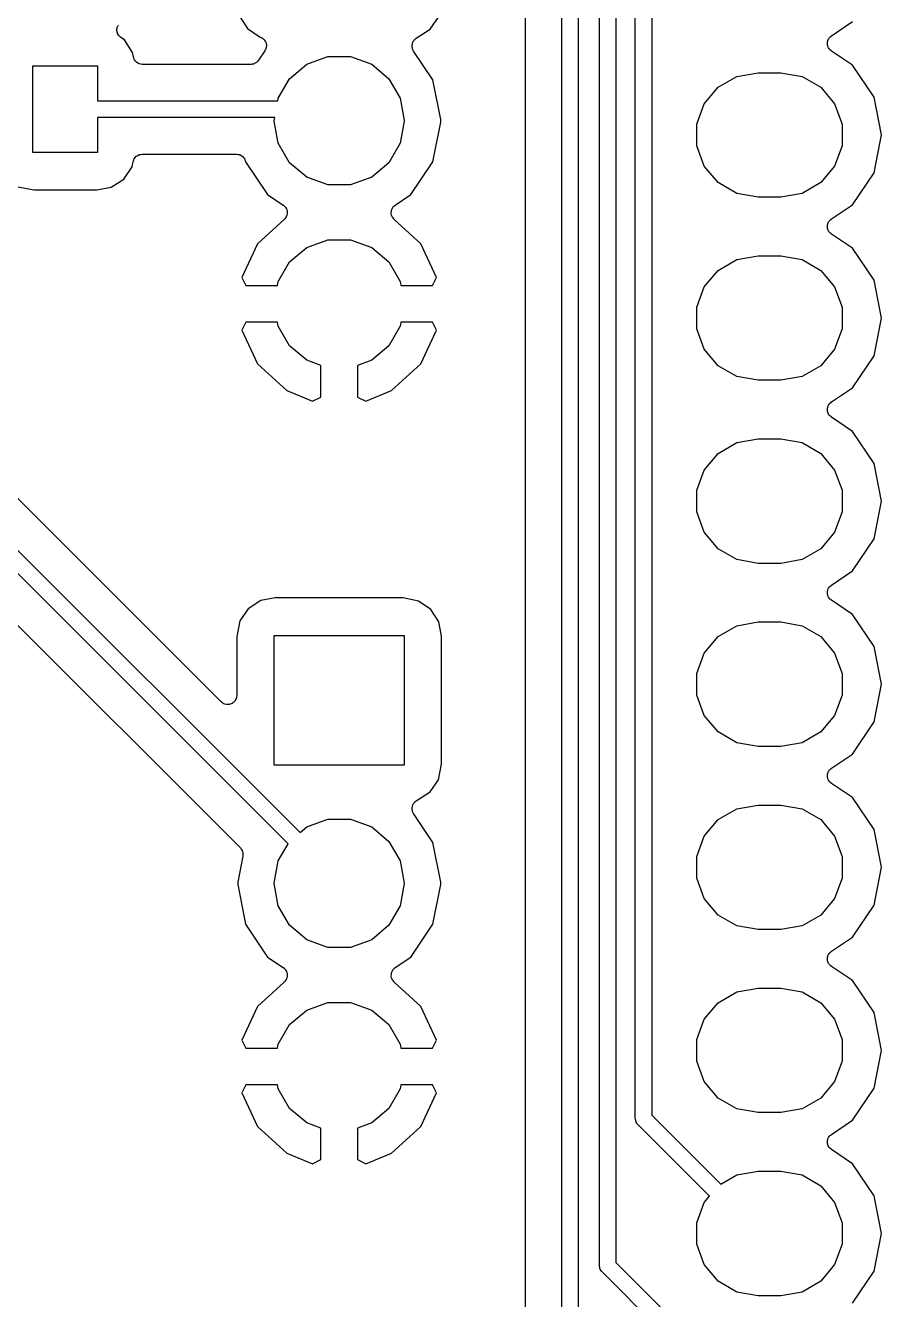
# Model space of a CAD drawing. Extents: x 127.4 to 176.4, y -111.4 to -62.3.
# Drawn here: x 136.75 to 148.62, y -101.37 to -83.7 of the extents above; entities that cross this region are included whole.
import ezdxf

# ---------------------------------------------------------------- set-up
doc = ezdxf.new("R2010")
doc.units = 0
doc.header["$MEASUREMENT"] = 0
doc.layers.add('BLACK', color=7, linetype='CONTINUOUS')

msp = doc.modelspace()

# ---------------------------------------------------------------- linework, layer by layer
at = {"layer": 'Black'}
for p, q in [((145.206, -98.8639), (145.206, -75.2458)), ((145.435, -75.1985), (145.435, -98.8166)), ((144.937, -75.9702), (144.937, -100.858)), ((144.708, -100.906), (144.708, -76.0176)), ((144.413, -76.962), (144.413, -102.875)), ((144.185, -102.922), (144.185, -77.0763)), ((143.677, -77.7113), (143.677, -102.91)), ((139.717, -83.5675), (139.829, -83.7411)), ((142.361, -83.7512), (142.477, -83.5815)), ((138.017, -83.767), (138.018, -83.7591)), ((138.021, -83.7809), (138.017, -83.767)), ((138.018, -83.7512), (138.021, -83.7374)), ((138.018, -83.7591), (138.018, -83.7512)), ((138.021, -83.7374), (138.023, -83.7232)), ((138.023, -83.7232), (138.027, -83.7162)), ((138.027, -83.7162), (138.029, -83.7085)), ((138.029, -83.7085), (138.037, -83.6967)), ((139.829, -83.7411), (140.004, -83.8606)), ((142.168, -83.8752), (142.361, -83.7512)), ((147.925, -83.8414), (148.219, -83.6451)), ((138.022, -83.7951), (138.021, -83.7809)), ((138.025, -83.8023), (138.022, -83.7951)), ((138.027, -83.81), (138.025, -83.8023)), ((138.035, -83.822), (138.027, -83.81)), ((138.041, -83.8349), (138.035, -83.822)), ((138.047, -83.8404), (138.041, -83.8349)), ((138.051, -83.8471), (138.047, -83.8404)), ((138.062, -83.8557), (138.051, -83.8471)), ((138.073, -83.8657), (138.062, -83.8557)), ((138.121, -83.8989), (138.073, -83.8657)), ((138.233, -84.0725), (138.121, -83.8989)), ((140.004, -83.8606), (140.015, -83.8635)), ((140.015, -83.8635), (140.023, -83.8682)), ((140.023, -83.8682), (140.031, -83.8714)), ((140.031, -83.8714), (140.041, -83.8804)), ((140.041, -83.8804), (140.052, -83.888)), ((140.052, -83.888), (140.057, -83.8949)), ((140.057, -83.8949), (140.064, -83.9006)), ((140.064, -83.9006), (140.07, -83.9126)), ((140.07, -83.9126), (140.078, -83.9235)), ((140.078, -83.9235), (140.081, -83.9318)), ((140.081, -83.9318), (140.085, -83.9393)), ((140.085, -83.9393), (140.087, -83.9528)), ((140.087, -83.9528), (140.091, -83.9659)), ((142.114, -83.9564), (142.116, -83.9443)), ((142.116, -83.9443), (142.12, -83.9354)), ((142.12, -83.9354), (142.123, -83.9258)), ((142.123, -83.9258), (142.13, -83.916)), ((142.13, -83.916), (142.136, -83.9051)), ((142.136, -83.9051), (142.143, -83.8983)), ((142.143, -83.8983), (142.149, -83.8902)), ((142.149, -83.8902), (142.159, -83.8835)), ((142.159, -83.8835), (142.168, -83.8752)), ((147.869, -83.9387), (147.872, -83.9252)), ((147.87, -83.947), (147.869, -83.9387)), ((147.869, -83.9553), (147.87, -83.947)), ((147.872, -83.9252), (147.874, -83.9115)), ((147.874, -83.9115), (147.877, -83.904)), ((147.877, -83.904), (147.879, -83.8959)), ((147.879, -83.8959), (147.887, -83.8843)), ((147.887, -83.8843), (147.893, -83.8719)), ((147.893, -83.8719), (147.899, -83.8661)), ((147.899, -83.8661), (147.904, -83.8592)), ((147.904, -83.8592), (147.915, -83.851)), ((147.915, -83.851), (147.925, -83.8414)), ((138.245, -84.1342), (138.233, -84.0725)), ((140.07, -84.0503), (139.982, -84.1813)), ((140.075, -84.0378), (140.07, -84.0503)), ((140.083, -84.0262), (140.075, -84.0378)), ((140.084, -84.0178), (140.083, -84.0262)), ((140.088, -84.0099), (140.084, -84.0178)), ((140.089, -83.9963), (140.088, -84.0099)), ((140.091, -83.9829), (140.089, -83.9963)), ((140.091, -83.9659), (140.09, -83.9745)), ((140.09, -83.9745), (140.091, -83.9829)), ((140.65, -84.2371), (140.944, -84.1302)), ((140.944, -84.1302), (141.256, -84.1302)), ((141.256, -84.1302), (141.55, -84.2371)), ((142.11, -83.9881), (142.112, -83.9781)), ((142.113, -84), (142.11, -83.9881)), ((142.111, -83.9681), (142.114, -83.9564)), ((142.112, -83.9781), (142.111, -83.9681)), ((142.114, -84.0122), (142.113, -84)), ((142.118, -84.0213), (142.114, -84.0122)), ((142.12, -84.0311), (142.118, -84.0213)), ((142.127, -84.0414), (142.12, -84.0311)), ((142.132, -84.0525), (142.127, -84.0414)), ((142.399, -84.4521), (142.132, -84.0525)), ((147.872, -83.9688), (147.869, -83.9553)), ((147.874, -83.9825), (147.872, -83.9688)), ((147.877, -83.99), (147.874, -83.9825)), ((147.879, -83.9981), (147.877, -83.99)), ((147.887, -84.0097), (147.879, -83.9981)), ((147.893, -84.0221), (147.887, -84.0097)), ((147.899, -84.0279), (147.893, -84.0221)), ((147.904, -84.0348), (147.899, -84.0279)), ((147.915, -84.043), (147.904, -84.0348)), ((147.925, -84.0526), (147.915, -84.043)), ((148.219, -84.2489), (147.925, -84.0526)), ((136.85, -85.46), (136.85, -84.26)), ((136.85, -84.26), (137.75, -84.26)), ((137.75, -84.26), (137.75, -84.7457)), ((138.252, -84.1542), (138.245, -84.1342)), ((138.259, -84.1742), (138.252, -84.1542)), ((138.26, -84.1748), (138.259, -84.1742)), ((138.26, -84.1755), (138.26, -84.1748)), ((138.274, -84.1916), (138.26, -84.1755)), ((138.288, -84.208), (138.274, -84.1916)), ((138.288, -84.2084), (138.288, -84.208)), ((138.289, -84.2089), (138.288, -84.2084)), ((138.307, -84.2194), (138.289, -84.2089)), ((138.326, -84.23), (138.307, -84.2194)), ((138.327, -84.2302), (138.326, -84.23)), ((138.327, -84.2305), (138.327, -84.2302)), ((138.348, -84.234), (138.327, -84.2305)), ((138.369, -84.2377), (138.348, -84.234)), ((139.877, -84.2377), (138.369, -84.2377)), ((139.895, -84.2346), (139.877, -84.2377)), ((139.912, -84.2326), (139.895, -84.2346)), ((139.916, -84.2308), (139.912, -84.2326)), ((139.92, -84.23), (139.916, -84.2308)), ((139.936, -84.2211), (139.92, -84.23)), ((139.952, -84.2131), (139.936, -84.2211)), ((139.955, -84.2101), (139.952, -84.2131)), ((139.958, -84.208), (139.955, -84.2101)), ((139.97, -84.1942), (139.958, -84.208)), ((139.982, -84.1813), (139.97, -84.1942)), ((140.411, -84.4381), (140.65, -84.2371)), ((141.55, -84.2371), (141.789, -84.4381)), ((148.516, -84.6931), (148.219, -84.2489)), ((140.254, -84.7087), (140.411, -84.4381)), ((141.789, -84.4381), (141.946, -84.7087)), ((142.508, -85.0024), (142.399, -84.4521)), ((146.355, -84.5554), (146.614, -84.4055)), ((146.614, -84.4055), (146.91, -84.3534)), ((146.91, -84.3534), (147.222, -84.3534)), ((147.222, -84.3534), (147.518, -84.4055)), ((147.518, -84.4055), (147.777, -84.5554)), ((146.162, -84.7852), (146.355, -84.5554)), ((147.777, -84.5554), (147.97, -84.7852)), ((137.75, -84.7457), (140.248, -84.7457)), ((140.248, -84.7457), (140.254, -84.7087)), ((141.946, -84.7087), (142, -85.0166)), ((146.059, -85.067), (146.162, -84.7852)), ((147.97, -84.7852), (148.073, -85.067)), ((148.62, -85.217), (148.516, -84.6931)), ((140.207, -84.9743), (137.75, -84.9743)), ((137.75, -84.9743), (137.75, -85.46)), ((140.2, -85.0166), (140.207, -84.9743)), ((142.508, -85.0376), (142.508, -85.0024)), ((140.2, -85.0234), (140.2, -85.0166)), ((140.254, -85.3313), (140.2, -85.0234)), ((142, -85.0234), (141.946, -85.3313)), ((142, -85.0166), (142, -85.0234)), ((142.399, -85.5879), (142.508, -85.0376)), ((146.059, -85.367), (146.059, -85.067)), ((148.073, -85.067), (148.073, -85.367)), ((140.411, -85.6019), (140.254, -85.3313)), ((141.946, -85.3313), (141.789, -85.6019)), ((146.162, -85.6488), (146.059, -85.367)), ((148.073, -85.367), (147.97, -85.6488)), ((148.516, -85.7409), (148.62, -85.217)), ((137.75, -85.46), (136.85, -85.46)), ((138.25, -85.565), (138.257, -85.5458)), ((138.257, -85.5458), (138.258, -85.5446)), ((138.258, -85.5446), (138.259, -85.543)), ((138.259, -85.543), (138.272, -85.5277)), ((138.272, -85.5277), (138.286, -85.512)), ((138.286, -85.512), (138.287, -85.5112)), ((138.287, -85.5112), (138.288, -85.51)), ((138.288, -85.51), (138.306, -85.5002)), ((138.306, -85.5002), (138.324, -85.49)), ((138.324, -85.49), (138.325, -85.4897)), ((138.325, -85.4897), (138.327, -85.4889)), ((138.327, -85.4889), (138.347, -85.4859)), ((138.347, -85.4859), (138.367, -85.4823)), ((138.367, -85.4823), (139.676, -85.4823)), ((139.676, -85.4823), (139.697, -85.4859)), ((139.697, -85.4859), (139.717, -85.489)), ((139.717, -85.489), (139.718, -85.4897)), ((139.718, -85.4897), (139.72, -85.49)), ((139.72, -85.49), (139.738, -85.5003)), ((139.738, -85.5003), (139.756, -85.5103)), ((139.756, -85.5103), (139.757, -85.5113)), ((139.757, -85.5113), (139.758, -85.512)), ((139.758, -85.512), (139.771, -85.5278)), ((139.771, -85.5278), (139.785, -85.5434)), ((139.785, -85.5434), (139.785, -85.5447)), ((139.785, -85.5447), (139.786, -85.5458)), ((139.786, -85.5458), (139.793, -85.5652)), ((138.111, -85.8312), (138.227, -85.6615)), ((138.227, -85.6615), (138.243, -85.5841)), ((138.243, -85.5841), (138.25, -85.565)), ((139.793, -85.5652), (139.801, -85.5845)), ((139.801, -85.5845), (139.801, -85.5879)), ((139.801, -85.5879), (140.106, -86.0439)), ((140.65, -85.8029), (140.411, -85.6019)), ((141.789, -85.6019), (141.55, -85.8029)), ((142.094, -86.0439), (142.399, -85.5879)), ((146.355, -85.8786), (146.162, -85.6488)), ((147.97, -85.6488), (147.777, -85.8786)), ((137.937, -85.9429), (138.111, -85.8312)), ((140.944, -85.9098), (140.65, -85.8029)), ((141.55, -85.8029), (141.256, -85.9098)), ((146.614, -86.0285), (146.355, -85.8786)), ((147.777, -85.8786), (147.518, -86.0285)), ((148.219, -86.1851), (148.516, -85.7409)), ((136.649, -85.9371), (136.863, -85.9804)), ((136.863, -85.9804), (137.738, -85.9804)), ((137.738, -85.9804), (137.937, -85.9429)), ((140.106, -86.0439), (140.323, -86.1889)), ((141.256, -85.9098), (140.944, -85.9098)), ((141.877, -86.1889), (142.094, -86.0439)), ((146.91, -86.0806), (146.614, -86.0285)), ((147.518, -86.0285), (147.222, -86.0806)), ((140.323, -86.1889), (140.326, -86.1918)), ((140.326, -86.1918), (140.33, -86.1937)), ((140.33, -86.1937), (140.342, -86.207)), ((140.342, -86.207), (140.355, -86.2194)), ((140.355, -86.2194), (140.357, -86.2232)), ((140.357, -86.2232), (140.36, -86.2263)), ((140.36, -86.2263), (140.367, -86.2428)), ((140.367, -86.2428), (140.375, -86.259)), ((141.825, -86.259), (141.833, -86.2428)), ((141.833, -86.2428), (141.84, -86.2263)), ((141.84, -86.2263), (141.843, -86.2232)), ((141.843, -86.2232), (141.845, -86.2194)), ((141.845, -86.2194), (141.858, -86.207)), ((141.858, -86.207), (141.87, -86.1937)), ((141.87, -86.1937), (141.874, -86.1918)), ((141.874, -86.1918), (141.877, -86.1889)), ((147.222, -86.0806), (146.91, -86.0806)), ((147.925, -86.3814), (148.219, -86.1851)), ((140.338, -86.3881), (139.966, -86.729)), ((140.341, -86.3848), (140.338, -86.3881)), ((140.344, -86.3823), (140.341, -86.3848)), ((140.354, -86.3674), (140.344, -86.3823)), ((140.365, -86.3531), (140.354, -86.3674)), ((140.366, -86.3491), (140.365, -86.3531)), ((140.369, -86.3456), (140.366, -86.3491)), ((140.373, -86.3282), (140.369, -86.3456)), ((140.378, -86.3111), (140.373, -86.3282)), ((140.375, -86.259), (140.375, -86.2631)), ((140.375, -86.2631), (140.377, -86.267)), ((140.377, -86.267), (140.377, -86.2849)), ((140.377, -86.2849), (140.379, -86.3028)), ((140.379, -86.3028), (140.378, -86.3069)), ((140.378, -86.3069), (140.378, -86.3111)), ((141.821, -86.3028), (141.823, -86.2849)), ((141.822, -86.3069), (141.821, -86.3028)), ((141.822, -86.3111), (141.822, -86.3069)), ((141.827, -86.3282), (141.822, -86.3111)), ((141.823, -86.267), (141.825, -86.2631)), ((141.823, -86.2849), (141.823, -86.267)), ((141.825, -86.2631), (141.825, -86.259)), ((141.831, -86.3456), (141.827, -86.3282)), ((141.834, -86.3491), (141.831, -86.3456)), ((141.835, -86.3531), (141.834, -86.3491)), ((141.846, -86.3674), (141.835, -86.3531)), ((141.856, -86.3823), (141.846, -86.3674)), ((141.859, -86.3848), (141.856, -86.3823)), ((141.862, -86.3881), (141.859, -86.3848)), ((142.234, -86.729), (141.862, -86.3881)), ((147.879, -86.4359), (147.887, -86.4243)), ((147.887, -86.4243), (147.893, -86.4119)), ((147.893, -86.4119), (147.899, -86.4061)), ((147.899, -86.4061), (147.904, -86.3992)), ((147.904, -86.3992), (147.915, -86.391)), ((147.915, -86.391), (147.925, -86.3814)), ((147.869, -86.4787), (147.872, -86.4652)), ((147.87, -86.487), (147.869, -86.4787)), ((147.869, -86.4953), (147.87, -86.487)), ((147.872, -86.5088), (147.869, -86.4953)), ((147.872, -86.4652), (147.874, -86.4515)), ((147.874, -86.5225), (147.872, -86.5088)), ((147.874, -86.4515), (147.877, -86.444)), ((147.877, -86.53), (147.874, -86.5225)), ((147.877, -86.444), (147.879, -86.4359)), ((147.879, -86.5381), (147.877, -86.53)), ((147.887, -86.5497), (147.879, -86.5381)), ((147.893, -86.5621), (147.887, -86.5497)), ((147.899, -86.5679), (147.893, -86.5621)), ((147.904, -86.5748), (147.899, -86.5679)), ((147.915, -86.583), (147.904, -86.5748)), ((147.925, -86.5926), (147.915, -86.583)), ((148.219, -86.7889), (147.925, -86.5926)), ((139.966, -86.729), (139.75, -87.193)), ((140.411, -86.9781), (140.65, -86.7771)), ((140.65, -86.7771), (140.944, -86.6702)), ((140.944, -86.6702), (141.256, -86.6702)), ((141.256, -86.6702), (141.55, -86.7771)), ((141.55, -86.7771), (141.789, -86.9781)), ((142.45, -87.193), (142.234, -86.729)), ((146.355, -87.0954), (146.614, -86.9455)), ((146.614, -86.9455), (146.91, -86.8934)), ((146.91, -86.8934), (147.222, -86.8934)), ((147.222, -86.8934), (147.518, -86.9455)), ((147.518, -86.9455), (147.777, -87.0954)), ((148.516, -87.2331), (148.219, -86.7889)), ((140.254, -87.2487), (140.411, -86.9781)), ((141.789, -86.9781), (141.946, -87.2487)), ((146.162, -87.3252), (146.355, -87.0954)), ((147.777, -87.0954), (147.97, -87.3252)), ((139.75, -87.193), (139.807, -87.306)), ((139.807, -87.306), (140.244, -87.306)), ((140.244, -87.306), (140.254, -87.2487)), ((141.946, -87.2487), (141.956, -87.306)), ((141.956, -87.306), (142.393, -87.306)), ((142.393, -87.306), (142.45, -87.193)), ((148.62, -87.757), (148.516, -87.2331)), ((146.059, -87.607), (146.162, -87.3252)), ((147.97, -87.3252), (148.073, -87.607)), ((146.059, -87.907), (146.059, -87.607)), ((148.073, -87.607), (148.073, -87.907)), ((139.807, -87.814), (139.75, -87.927)), ((140.244, -87.814), (139.807, -87.814)), ((140.254, -87.8713), (140.244, -87.814)), ((141.956, -87.814), (141.946, -87.8713)), ((142.393, -87.814), (141.956, -87.814)), ((142.45, -87.927), (142.393, -87.814)), ((148.516, -88.2809), (148.62, -87.757)), ((139.75, -87.927), (139.966, -88.391)), ((140.411, -88.1419), (140.254, -87.8713)), ((141.946, -87.8713), (141.789, -88.1419)), ((142.234, -88.391), (142.45, -87.927)), ((146.162, -88.1888), (146.059, -87.907)), ((148.073, -87.907), (147.97, -88.1888)), ((139.463, -93.0827), (134.559, -88.1794)), ((140.65, -88.3429), (140.411, -88.1419)), ((141.789, -88.1419), (141.55, -88.3429)), ((146.355, -88.4186), (146.162, -88.1888)), ((147.97, -88.1888), (147.777, -88.4186)), ((134.014, -88.3527), (140.557, -94.8953)), ((140.846, -88.4142), (140.65, -88.3429)), ((141.55, -88.3429), (141.354, -88.4142)), ((148.219, -88.7251), (148.516, -88.2809)), ((140.391, -95.0524), (133.819, -88.4808)), ((139.966, -88.391), (140.373, -88.7635)), ((140.846, -88.8524), (140.846, -88.4142)), ((141.354, -88.4142), (141.354, -88.8524)), ((141.827, -88.7635), (142.234, -88.391)), ((146.614, -88.5685), (146.355, -88.4186)), ((147.777, -88.4186), (147.518, -88.5685)), ((146.91, -88.6206), (146.614, -88.5685)), ((147.222, -88.6206), (146.91, -88.6206)), ((147.518, -88.5685), (147.222, -88.6206)), ((147.925, -88.9214), (148.219, -88.7251)), ((133.469, -88.8489), (139.729, -95.1087)), ((140.373, -88.7635), (140.73, -88.9113)), ((140.73, -88.9113), (140.846, -88.8524)), ((141.354, -88.8524), (141.47, -88.9113)), ((141.47, -88.9113), (141.827, -88.7635)), ((147.869, -89.0187), (147.872, -89.0052)), ((147.87, -89.027), (147.869, -89.0187)), ((147.869, -89.0353), (147.87, -89.027)), ((147.872, -89.0488), (147.869, -89.0353)), ((147.872, -89.0052), (147.874, -88.9915)), ((147.874, -89.0625), (147.872, -89.0488)), ((147.874, -88.9915), (147.877, -88.984)), ((147.877, -89.07), (147.874, -89.0625)), ((147.877, -88.984), (147.879, -88.9759)), ((147.879, -89.0781), (147.877, -89.07)), ((147.879, -88.9759), (147.887, -88.9643)), ((147.887, -89.0897), (147.879, -89.0781)), ((147.887, -88.9643), (147.893, -88.9519)), ((147.893, -88.9519), (147.899, -88.9461)), ((147.899, -88.9461), (147.904, -88.9392)), ((147.904, -88.9392), (147.915, -88.931)), ((147.915, -88.931), (147.925, -88.9214)), ((147.893, -89.1021), (147.887, -89.0897)), ((147.899, -89.1079), (147.893, -89.1021)), ((147.904, -89.1148), (147.899, -89.1079)), ((147.915, -89.123), (147.904, -89.1148)), ((147.925, -89.1326), (147.915, -89.123)), ((148.219, -89.3289), (147.925, -89.1326)), ((146.614, -89.4855), (146.91, -89.4334)), ((146.91, -89.4334), (147.222, -89.4334)), ((147.222, -89.4334), (147.518, -89.4855)), ((148.516, -89.7731), (148.219, -89.3289)), ((146.355, -89.6354), (146.614, -89.4855)), ((147.518, -89.4855), (147.777, -89.6354)), ((146.162, -89.8652), (146.355, -89.6354)), ((147.777, -89.6354), (147.97, -89.8652)), ((148.62, -90.297), (148.516, -89.7731)), ((146.059, -90.147), (146.162, -89.8652)), ((147.97, -89.8652), (148.073, -90.147)), ((146.059, -90.447), (146.059, -90.147)), ((148.073, -90.147), (148.073, -90.447)), ((148.516, -90.8209), (148.62, -90.297)), ((146.162, -90.7288), (146.059, -90.447)), ((148.073, -90.447), (147.97, -90.7288)), ((146.355, -90.9586), (146.162, -90.7288)), ((147.97, -90.7288), (147.777, -90.9586)), ((148.219, -91.2651), (148.516, -90.8209)), ((146.614, -91.1085), (146.355, -90.9586)), ((147.777, -90.9586), (147.518, -91.1085)), ((146.91, -91.1606), (146.614, -91.1085)), ((147.222, -91.1606), (146.91, -91.1606)), ((147.518, -91.1085), (147.222, -91.1606)), ((147.925, -91.4614), (148.219, -91.2651)), ((147.869, -91.5587), (147.872, -91.5452)), ((147.872, -91.5452), (147.874, -91.5315)), ((147.874, -91.5315), (147.877, -91.524)), ((147.877, -91.524), (147.879, -91.5159)), ((147.879, -91.5159), (147.887, -91.5043)), ((147.887, -91.5043), (147.893, -91.4919)), ((147.893, -91.4919), (147.899, -91.4861)), ((147.899, -91.4861), (147.904, -91.4792)), ((147.904, -91.4792), (147.915, -91.471)), ((147.915, -91.471), (147.925, -91.4614)), ((140.013, -91.6771), (139.839, -91.7888)), ((140.212, -91.6396), (140.013, -91.6771)), ((141.987, -91.6396), (140.212, -91.6396)), ((142.201, -91.6829), (141.987, -91.6396)), ((142.371, -91.7989), (142.201, -91.6829)), ((147.87, -91.567), (147.869, -91.5587)), ((147.869, -91.5753), (147.87, -91.567)), ((147.872, -91.5888), (147.869, -91.5753)), ((147.874, -91.6025), (147.872, -91.5888)), ((147.877, -91.61), (147.874, -91.6025)), ((147.879, -91.6181), (147.877, -91.61)), ((147.887, -91.6297), (147.879, -91.6181)), ((147.893, -91.6421), (147.887, -91.6297)), ((147.899, -91.6479), (147.893, -91.6421)), ((147.904, -91.6548), (147.899, -91.6479)), ((147.915, -91.663), (147.904, -91.6548)), ((147.925, -91.6726), (147.915, -91.663)), ((148.219, -91.8689), (147.925, -91.6726)), ((139.839, -91.7888), (139.723, -91.9585)), ((142.483, -91.9725), (142.371, -91.7989)), ((148.516, -92.3131), (148.219, -91.8689)), ((139.723, -91.9585), (139.68, -92.1727)), ((142.52, -92.1718), (142.483, -91.9725)), ((146.355, -92.1754), (146.614, -92.0255)), ((146.614, -92.0255), (146.91, -91.9734)), ((146.91, -91.9734), (147.222, -91.9734)), ((147.222, -91.9734), (147.518, -92.0255)), ((147.518, -92.0255), (147.777, -92.1754)), ((139.68, -92.1727), (139.68, -92.9929)), ((140.2, -93.96), (140.2, -92.16)), ((140.2, -92.16), (142, -92.16)), ((142, -92.16), (142, -93.96)), ((142.52, -93.9473), (142.52, -92.1718)), ((146.162, -92.4052), (146.355, -92.1754)), ((147.777, -92.1754), (147.97, -92.4052)), ((146.059, -92.687), (146.162, -92.4052)), ((147.97, -92.4052), (148.073, -92.687)), ((148.62, -92.837), (148.516, -92.3131)), ((146.059, -92.987), (146.059, -92.687)), ((148.073, -92.687), (148.073, -92.987)), ((148.516, -93.3609), (148.62, -92.837)), ((139.476, -93.0922), (139.463, -93.0827)), ((139.489, -93.1029), (139.476, -93.0922)), ((139.494, -93.1048), (139.489, -93.1029)), ((139.499, -93.108), (139.494, -93.1048)), ((139.515, -93.1123), (139.499, -93.108)), ((139.531, -93.118), (139.515, -93.1123)), ((139.536, -93.118), (139.531, -93.118)), ((139.541, -93.1194), (139.536, -93.118)), ((139.558, -93.118), (139.541, -93.1194)), ((139.575, -93.118), (139.558, -93.118)), ((139.58, -93.1161), (139.575, -93.118)), ((139.585, -93.1156), (139.58, -93.1161)), ((139.6, -93.1085), (139.585, -93.1156)), ((139.616, -93.1029), (139.6, -93.1085)), ((139.62, -93.0993), (139.616, -93.1029)), ((139.625, -93.0969), (139.62, -93.0993)), ((139.637, -93.0852), (139.625, -93.0969)), ((139.65, -93.0745), (139.637, -93.0852)), ((139.653, -93.0697), (139.65, -93.0745)), ((139.657, -93.0657), (139.653, -93.0697)), ((139.664, -93.0507), (139.657, -93.0657)), ((139.672, -93.0363), (139.664, -93.0507)), ((139.673, -93.0308), (139.672, -93.0363)), ((139.675, -93.0258), (139.673, -93.0308)), ((139.677, -93.0092), (139.675, -93.0258)), ((139.68, -92.9929), (139.677, -93.0092)), ((146.162, -93.2688), (146.059, -92.987)), ((148.073, -92.987), (147.97, -93.2688)), ((146.355, -93.4986), (146.162, -93.2688)), ((147.97, -93.2688), (147.777, -93.4986)), ((146.614, -93.6485), (146.355, -93.4986)), ((147.777, -93.4986), (147.518, -93.6485)), ((148.219, -93.8051), (148.516, -93.3609)), ((146.91, -93.7006), (146.614, -93.6485)), ((147.518, -93.6485), (147.222, -93.7006)), ((147.222, -93.7006), (146.91, -93.7006)), ((147.925, -94.0014), (148.219, -93.8051)), ((142, -93.96), (140.2, -93.96)), ((142.477, -94.1615), (142.52, -93.9473)), ((147.893, -94.0319), (147.899, -94.0261)), ((147.899, -94.0261), (147.904, -94.0192)), ((147.904, -94.0192), (147.915, -94.011)), ((147.915, -94.011), (147.925, -94.0014)), ((142.361, -94.3312), (142.477, -94.1615)), ((147.869, -94.0987), (147.872, -94.0852)), ((147.87, -94.107), (147.869, -94.0987)), ((147.869, -94.1153), (147.87, -94.107)), ((147.872, -94.1288), (147.869, -94.1153)), ((147.872, -94.0852), (147.874, -94.0715)), ((147.874, -94.1425), (147.872, -94.1288)), ((147.874, -94.0715), (147.877, -94.064)), ((147.877, -94.15), (147.874, -94.1425)), ((147.877, -94.064), (147.879, -94.0559)), ((147.879, -94.1581), (147.877, -94.15)), ((147.879, -94.0559), (147.887, -94.0443)), ((147.887, -94.1697), (147.879, -94.1581)), ((147.887, -94.0443), (147.893, -94.0319)), ((147.893, -94.1821), (147.887, -94.1697)), ((147.899, -94.1879), (147.893, -94.1821)), ((147.904, -94.1948), (147.899, -94.1879)), ((147.915, -94.203), (147.904, -94.1948)), ((147.925, -94.2126), (147.915, -94.203)), ((142.168, -94.4552), (142.361, -94.3312)), ((148.219, -94.4089), (147.925, -94.2126)), ((142.11, -94.5681), (142.112, -94.5581)), ((142.111, -94.5481), (142.114, -94.5364)), ((142.112, -94.5581), (142.111, -94.5481)), ((142.114, -94.5364), (142.116, -94.5243)), ((142.116, -94.5243), (142.12, -94.5154)), ((142.12, -94.5154), (142.123, -94.5058)), ((142.123, -94.5058), (142.13, -94.496)), ((142.13, -94.496), (142.136, -94.4851)), ((142.136, -94.4851), (142.143, -94.4783)), ((142.143, -94.4783), (142.149, -94.4702)), ((142.149, -94.4702), (142.159, -94.4635)), ((142.159, -94.4635), (142.168, -94.4552)), ((146.614, -94.5655), (146.91, -94.5134)), ((146.91, -94.5134), (147.222, -94.5134)), ((147.222, -94.5134), (147.518, -94.5655)), ((148.516, -94.8531), (148.219, -94.4089)), ((140.65, -94.8171), (140.944, -94.7102)), ((140.944, -94.7102), (141.256, -94.7102)), ((141.256, -94.7102), (141.55, -94.8171)), ((142.113, -94.58), (142.11, -94.5681)), ((142.114, -94.5922), (142.113, -94.58)), ((142.118, -94.6013), (142.114, -94.5922)), ((142.12, -94.6111), (142.118, -94.6013)), ((142.127, -94.6214), (142.12, -94.6111)), ((142.132, -94.6325), (142.127, -94.6214)), ((142.399, -95.0321), (142.132, -94.6325)), ((146.162, -94.9452), (146.355, -94.7154)), ((146.355, -94.7154), (146.614, -94.5655)), ((147.518, -94.5655), (147.777, -94.7154)), ((147.777, -94.7154), (147.97, -94.9452)), ((140.557, -94.8953), (140.65, -94.8171)), ((141.55, -94.8171), (141.789, -95.0181)), ((148.62, -95.377), (148.516, -94.8531)), ((140.254, -95.2887), (140.391, -95.0524)), ((141.789, -95.0181), (141.946, -95.2887)), ((142.508, -95.5824), (142.399, -95.0321)), ((146.059, -95.227), (146.162, -94.9452)), ((147.97, -94.9452), (148.073, -95.227)), ((139.763, -95.2233), (139.692, -95.5824)), ((139.729, -95.1087), (139.739, -95.1234)), ((139.739, -95.1234), (139.75, -95.1375)), ((139.75, -95.1375), (139.752, -95.1414)), ((139.752, -95.1414), (139.754, -95.1449)), ((139.754, -95.1449), (139.759, -95.1622)), ((139.759, -95.1622), (139.764, -95.1792)), ((139.764, -95.2054), (139.763, -95.2233)), ((139.764, -95.1792), (139.764, -95.1834)), ((139.764, -95.1834), (139.765, -95.1875)), ((139.765, -95.1875), (139.764, -95.2054)), ((146.059, -95.527), (146.059, -95.227)), ((148.073, -95.227), (148.073, -95.527)), ((140.2, -95.5966), (140.254, -95.2887)), ((141.946, -95.2887), (142, -95.5966)), ((148.516, -95.9009), (148.62, -95.377)), ((139.692, -95.5824), (139.692, -95.6176)), ((139.692, -95.6176), (139.801, -96.1679)), ((140.2, -95.6034), (140.2, -95.5966)), ((140.254, -95.9113), (140.2, -95.6034)), ((142, -95.6034), (141.946, -95.9113)), ((142, -95.5966), (142, -95.6034)), ((142.399, -96.1679), (142.508, -95.6176)), ((142.508, -95.6176), (142.508, -95.5824)), ((146.162, -95.8088), (146.059, -95.527)), ((148.073, -95.527), (147.97, -95.8088)), ((140.411, -96.1819), (140.254, -95.9113)), ((141.946, -95.9113), (141.789, -96.1819)), ((146.355, -96.0386), (146.162, -95.8088)), ((147.97, -95.8088), (147.777, -96.0386)), ((148.219, -96.3451), (148.516, -95.9009)), ((146.614, -96.1885), (146.355, -96.0386)), ((147.777, -96.0386), (147.518, -96.1885)), ((139.801, -96.1679), (140.106, -96.6239)), ((140.65, -96.3829), (140.411, -96.1819)), ((141.789, -96.1819), (141.55, -96.3829)), ((142.094, -96.6239), (142.399, -96.1679)), ((146.91, -96.2406), (146.614, -96.1885)), ((147.222, -96.2406), (146.91, -96.2406)), ((147.518, -96.1885), (147.222, -96.2406)), ((140.944, -96.4898), (140.65, -96.3829)), ((141.256, -96.4898), (140.944, -96.4898)), ((141.55, -96.3829), (141.256, -96.4898)), ((147.925, -96.5414), (148.219, -96.3451)), ((140.106, -96.6239), (140.323, -96.7689)), ((141.877, -96.7689), (142.094, -96.6239)), ((147.869, -96.6387), (147.872, -96.6252)), ((147.87, -96.647), (147.869, -96.6387)), ((147.869, -96.6553), (147.87, -96.647)), ((147.872, -96.6688), (147.869, -96.6553)), ((147.872, -96.6252), (147.874, -96.6115)), ((147.874, -96.6825), (147.872, -96.6688)), ((147.874, -96.6115), (147.877, -96.604)), ((147.877, -96.604), (147.879, -96.5959)), ((147.879, -96.5959), (147.887, -96.5843)), ((147.887, -96.5843), (147.893, -96.5719)), ((147.893, -96.5719), (147.899, -96.5661)), ((147.899, -96.5661), (147.904, -96.5592)), ((147.904, -96.5592), (147.915, -96.551)), ((147.915, -96.551), (147.925, -96.5414)), ((140.323, -96.7689), (140.326, -96.7718)), ((140.326, -96.7718), (140.33, -96.7737)), ((140.33, -96.7737), (140.342, -96.787)), ((140.342, -96.787), (140.355, -96.7994)), ((140.355, -96.7994), (140.357, -96.8032)), ((140.357, -96.8032), (140.36, -96.8063)), ((140.36, -96.8063), (140.367, -96.8228)), ((140.367, -96.8228), (140.375, -96.839)), ((140.375, -96.839), (140.375, -96.8431)), ((140.375, -96.8431), (140.377, -96.847)), ((140.377, -96.847), (140.377, -96.8649)), ((141.823, -96.847), (141.825, -96.8431)), ((141.823, -96.8649), (141.823, -96.847)), ((141.825, -96.839), (141.833, -96.8228)), ((141.825, -96.8431), (141.825, -96.839)), ((141.833, -96.8228), (141.84, -96.8063)), ((141.84, -96.8063), (141.843, -96.8032)), ((141.843, -96.8032), (141.845, -96.7994)), ((141.845, -96.7994), (141.858, -96.787)), ((141.858, -96.787), (141.87, -96.7737)), ((141.87, -96.7737), (141.874, -96.7718)), ((141.874, -96.7718), (141.877, -96.7689)), ((147.877, -96.69), (147.874, -96.6825)), ((147.879, -96.6981), (147.877, -96.69)), ((147.887, -96.7097), (147.879, -96.6981)), ((147.893, -96.7221), (147.887, -96.7097)), ((147.899, -96.7279), (147.893, -96.7221)), ((147.904, -96.7348), (147.899, -96.7279)), ((147.915, -96.743), (147.904, -96.7348)), ((147.925, -96.7526), (147.915, -96.743)), ((148.219, -96.9489), (147.925, -96.7526)), ((140.338, -96.9681), (139.966, -97.309)), ((140.341, -96.9648), (140.338, -96.9681)), ((140.344, -96.9623), (140.341, -96.9648)), ((140.354, -96.9474), (140.344, -96.9623)), ((140.365, -96.9331), (140.354, -96.9474)), ((140.366, -96.9291), (140.365, -96.9331)), ((140.369, -96.9256), (140.366, -96.9291)), ((140.373, -96.9082), (140.369, -96.9256)), ((140.378, -96.8911), (140.373, -96.9082)), ((140.377, -96.8649), (140.379, -96.8828)), ((140.379, -96.8828), (140.378, -96.8869)), ((140.378, -96.8869), (140.378, -96.8911)), ((141.821, -96.8828), (141.823, -96.8649)), ((141.822, -96.8869), (141.821, -96.8828)), ((141.822, -96.8911), (141.822, -96.8869)), ((141.827, -96.9082), (141.822, -96.8911)), ((141.831, -96.9256), (141.827, -96.9082)), ((141.834, -96.9291), (141.831, -96.9256)), ((141.835, -96.9331), (141.834, -96.9291)), ((141.846, -96.9474), (141.835, -96.9331)), ((141.856, -96.9623), (141.846, -96.9474)), ((141.859, -96.9648), (141.856, -96.9623)), ((141.862, -96.9681), (141.859, -96.9648)), ((142.234, -97.309), (141.862, -96.9681)), ((148.516, -97.3931), (148.219, -96.9489)), ((146.355, -97.2554), (146.614, -97.1055)), ((146.614, -97.1055), (146.91, -97.0534)), ((146.91, -97.0534), (147.222, -97.0534)), ((147.222, -97.0534), (147.518, -97.1055)), ((147.518, -97.1055), (147.777, -97.2554)), ((139.966, -97.309), (139.75, -97.773)), ((140.411, -97.5581), (140.65, -97.3571)), ((140.65, -97.3571), (140.944, -97.2502)), ((140.944, -97.2502), (141.256, -97.2502)), ((141.256, -97.2502), (141.55, -97.3571)), ((141.55, -97.3571), (141.789, -97.5581)), ((142.45, -97.773), (142.234, -97.309)), ((146.162, -97.4852), (146.355, -97.2554)), ((147.777, -97.2554), (147.97, -97.4852)), ((140.254, -97.8287), (140.411, -97.5581)), ((141.789, -97.5581), (141.946, -97.8287)), ((146.059, -97.767), (146.162, -97.4852)), ((147.97, -97.4852), (148.073, -97.767)), ((148.62, -97.917), (148.516, -97.3931)), ((139.75, -97.773), (139.807, -97.886)), ((139.807, -97.886), (140.244, -97.886)), ((140.244, -97.886), (140.254, -97.8287)), ((141.946, -97.8287), (141.956, -97.886)), ((141.956, -97.886), (142.393, -97.886)), ((142.393, -97.886), (142.45, -97.773)), ((146.059, -98.067), (146.059, -97.767)), ((148.073, -97.767), (148.073, -98.067)), ((148.516, -98.4409), (148.62, -97.917)), ((146.162, -98.3488), (146.059, -98.067)), ((148.073, -98.067), (147.97, -98.3488)), ((139.807, -98.394), (139.75, -98.507)), ((140.244, -98.394), (139.807, -98.394)), ((140.254, -98.4513), (140.244, -98.394)), ((141.956, -98.394), (141.946, -98.4513)), ((142.393, -98.394), (141.956, -98.394)), ((142.45, -98.507), (142.393, -98.394)), ((146.355, -98.5786), (146.162, -98.3488)), ((147.97, -98.3488), (147.777, -98.5786)), ((148.219, -98.8851), (148.516, -98.4409)), ((139.75, -98.507), (139.966, -98.971)), ((140.411, -98.7219), (140.254, -98.4513)), ((141.946, -98.4513), (141.789, -98.7219)), ((142.234, -98.971), (142.45, -98.507)), ((146.614, -98.7285), (146.355, -98.5786)), ((147.777, -98.5786), (147.518, -98.7285)), ((140.65, -98.9229), (140.411, -98.7219)), ((141.789, -98.7219), (141.55, -98.9229)), ((146.91, -98.7806), (146.614, -98.7285)), ((147.222, -98.7806), (146.91, -98.7806)), ((147.518, -98.7285), (147.222, -98.7806)), ((139.966, -98.971), (140.373, -99.3435)), ((140.846, -98.9942), (140.65, -98.9229)), ((141.55, -98.9229), (141.354, -98.9942)), ((141.827, -99.3435), (142.234, -98.971)), ((145.207, -98.8689), (145.206, -98.8639)), ((145.207, -98.8739), (145.207, -98.8689)), ((145.211, -98.8883), (145.207, -98.8739)), ((145.213, -98.903), (145.211, -98.8883)), ((145.216, -98.9074), (145.213, -98.903)), ((145.217, -98.9122), (145.216, -98.9074)), ((145.225, -98.9244), (145.217, -98.9122)), ((145.233, -98.9374), (145.225, -98.9244)), ((145.237, -98.9406), (145.233, -98.9374)), ((145.24, -98.9447), (145.237, -98.9406)), ((146.234, -99.9391), (145.24, -98.9447)), ((145.435, -98.8166), (146.392, -99.7738)), ((147.925, -99.0814), (148.219, -98.8851)), ((140.846, -99.4324), (140.846, -98.9942)), ((141.354, -98.9942), (141.354, -99.4324)), ((147.872, -99.1652), (147.874, -99.1515)), ((147.874, -99.1515), (147.877, -99.144)), ((147.877, -99.144), (147.879, -99.1359)), ((147.879, -99.1359), (147.887, -99.1243)), ((147.887, -99.1243), (147.893, -99.1119)), ((147.893, -99.1119), (147.899, -99.1061)), ((147.899, -99.1061), (147.904, -99.0992)), ((147.904, -99.0992), (147.915, -99.091)), ((147.915, -99.091), (147.925, -99.0814)), ((147.869, -99.1787), (147.872, -99.1652)), ((147.87, -99.187), (147.869, -99.1787)), ((147.869, -99.1953), (147.87, -99.187)), ((147.872, -99.2088), (147.869, -99.1953)), ((147.874, -99.2225), (147.872, -99.2088)), ((147.877, -99.23), (147.874, -99.2225)), ((147.879, -99.2381), (147.877, -99.23)), ((147.887, -99.2497), (147.879, -99.2381)), ((147.893, -99.2621), (147.887, -99.2497)), ((147.899, -99.2679), (147.893, -99.2621)), ((147.904, -99.2748), (147.899, -99.2679)), ((147.915, -99.283), (147.904, -99.2748)), ((147.925, -99.2926), (147.915, -99.283)), ((148.219, -99.4889), (147.925, -99.2926)), ((140.373, -99.3435), (140.73, -99.4913)), ((140.73, -99.4913), (140.846, -99.4324)), ((141.354, -99.4324), (141.47, -99.4913)), ((141.47, -99.4913), (141.827, -99.3435)), ((148.516, -99.9331), (148.219, -99.4889)), ((146.392, -99.7738), (146.614, -99.6455)), ((146.614, -99.6455), (146.91, -99.5934)), ((146.91, -99.5934), (147.222, -99.5934)), ((147.222, -99.5934), (147.518, -99.6455)), ((147.518, -99.6455), (147.777, -99.7954)), ((147.777, -99.7954), (147.97, -100.025)), ((146.059, -100.307), (146.162, -100.025)), ((146.162, -100.025), (146.234, -99.9391)), ((147.97, -100.025), (148.073, -100.307)), ((148.62, -100.457), (148.516, -99.9331)), ((146.059, -100.607), (146.059, -100.307)), ((148.073, -100.307), (148.073, -100.607)), ((148.516, -100.981), (148.62, -100.457)), ((146.162, -100.889), (146.059, -100.607)), ((148.073, -100.607), (147.97, -100.889)), ((144.709, -100.911), (144.708, -100.906)), ((144.708, -100.916), (144.709, -100.911)), ((144.712, -100.93), (144.708, -100.916)), ((144.937, -100.858), (146.392, -102.314)), ((146.355, -101.119), (146.162, -100.889)), ((147.97, -100.889), (147.777, -101.119)), ((144.715, -100.945), (144.712, -100.93)), ((144.717, -100.949), (144.715, -100.945)), ((144.719, -100.954), (144.717, -100.949)), ((144.727, -100.966), (144.719, -100.954)), ((144.735, -100.979), (144.727, -100.966)), ((144.739, -100.982), (144.735, -100.979)), ((144.741, -100.986), (144.739, -100.982)), ((146.234, -102.479), (144.741, -100.986)), ((148.219, -101.425), (148.516, -100.981)), ((146.614, -101.269), (146.355, -101.119)), ((146.91, -101.321), (146.614, -101.269)), ((147.518, -101.269), (147.222, -101.321)), ((147.777, -101.119), (147.518, -101.269)), ((147.222, -101.321), (146.91, -101.321))]:
    msp.add_line(p, q, dxfattribs=at)

doc.saveas('drawing.dxf')
